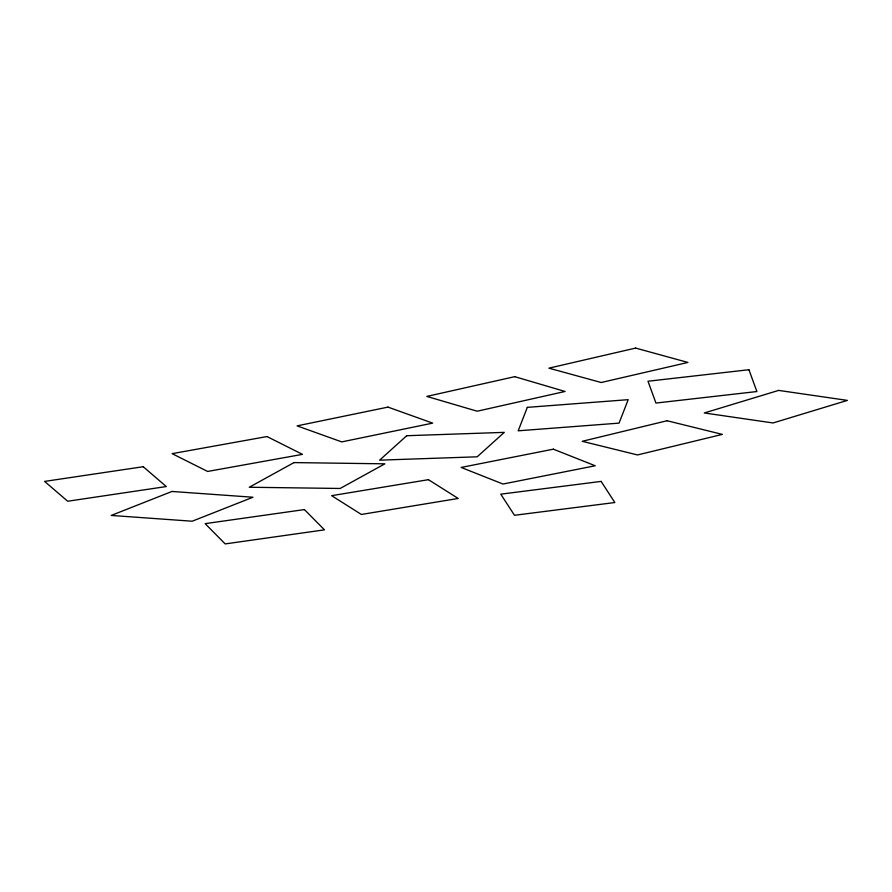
<?xml version="1.0" encoding="UTF-8"?>
<svg xmlns="http://www.w3.org/2000/svg" width="892" height="892" viewBox="0 0 892 892"><rect width="100%" height="100%" fill="white"/><g stroke="black" fill="none" stroke-linecap="round" stroke-linejoin="round"><path stroke-width="1.34" d="M527.317 407.365L518.196 430.814L619.059 423.12L628.191 399.672L527.317 407.365M406.73 435.72L379.624 460.16L477.187 456.804L504.281 432.364L406.73 435.72M294.003 462.591L249.281 487.244L340.142 488.47L384.876 463.829L294.003 462.591M171.989 491.459L111.21 515.442L192.193 521.218L252.971 497.234L171.989 491.459M778.649 390.406L704.279 412.963L773.041 422.964L847.4 400.397L778.649 390.406M667.071 420.745L582.231 441.306L637.512 454.942L722.353 434.393L667.071 420.745M635.628 348.081L548.903 368.162L601.197 382.512L687.922 362.442L635.628 348.081M514.729 376.669L426.833 396.416L477.175 411.212L565.06 391.465L514.729 376.669M387.987 407.109L297.092 425.874L341.748 441.897L432.653 423.131L387.987 407.109M553.375 449.178L461.142 467.441L502.988 484.033L595.209 465.769L553.375 449.178M266.998 436.556L172.134 453.66L207.613 471.455L302.477 454.363L266.998 436.556M428.439 479.673L331.634 495.673L361.383 514.461L458.187 498.461L428.439 479.673M143.211 466.717L44.6 481.412L67.703 501.237L166.302 486.553L143.211 466.717M304.417 509.577L205.138 523.649L225.197 543.919L324.465 529.848L304.417 509.577M601.119 481.401L500.769 494.168L514.483 515.286L614.833 502.53L601.119 481.401M748.934 369.723L647.993 381.241L655.932 403.061L756.884 391.543L748.934 369.723"/></g></svg>
